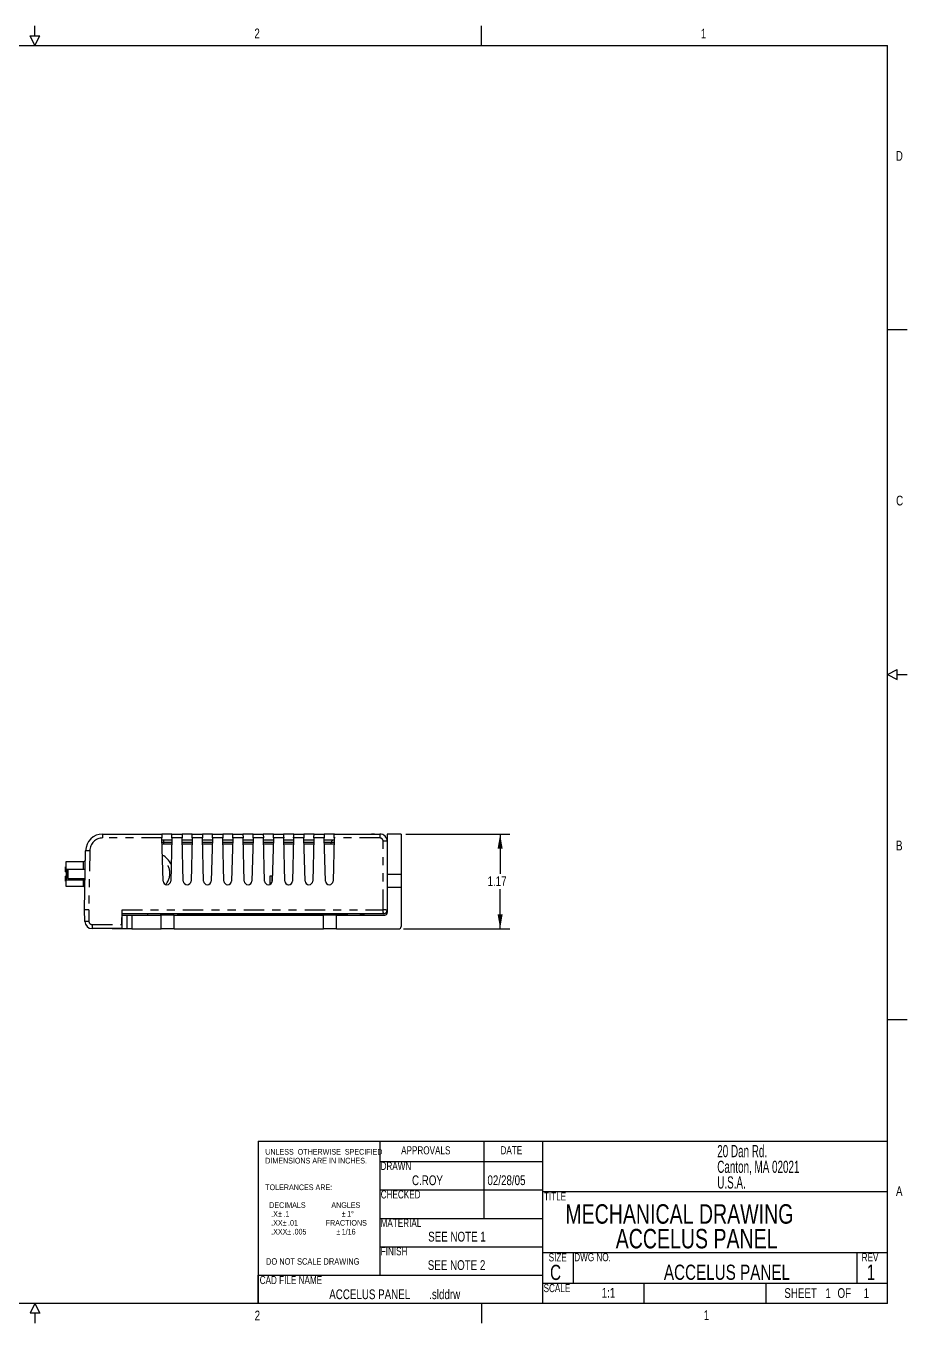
# Model space of a CAD drawing. Extents: x 0.3 to 21.7, y 0.5 to 16.5.
# Drawn here: x 10.89 to 21.74, y 0.51 to 16.49 of the extents above; entities that cross this region are included whole.
import ezdxf

# ---------------------------------------------------------------- set-up
doc = ezdxf.new("R2010")
doc.units = 0
doc.header["$PDSIZE"] = -1
doc.linetypes.add('PHANTOM', pattern=[0.5, 0.25, -0.05, 0.05, -0.05, 0.05, -0.05])
doc.layers.get('0').update_dxf_attribs({"linetype": 'CONTINUOUS'})
doc.layers.get('DEFPOINTS').update_dxf_attribs({"linetype": 'CONTINUOUS'})
doc.styles.add('SLDTEXTSTYLE0', font='TXT', dxfattribs={"width": 0.75})
doc.styles.add('SLDTEXTSTYLE1', font='TXT', dxfattribs={"width": 0.605})
doc.dimstyles.new('SLDDIMSTYLE0', dxfattribs={"dimtxt": 0.12, "dimasz": 0.18, "dimexe": 0.12, "dimexo": 0.0625, "dimgap": 0.03, "dimtad": 0, "dimtih": 1, "dimtoh": 1, "dimzin": 12, "dimtxsty": 'SLDTEXTSTYLE0', "dimsah": 1, "dimcen": 0.09, "dimclrd": 7, "dimclre": 7, "dimclrt": 7, "dimazin": 3, "dimtfac": 1, "dimtdec": 4, "dimtofl": 0, "dimtmove": 0, "dimatfit": 3, "dimtolj": 1, "dimtzin": 12})

# ---------------------------------------------------------------- blocks, each defined once
blk = doc.blocks.new('NOTE4')
at = {"color": 7, "char_height": 0.12, "attachment_point": 1, "style": 'SLDTEXTSTYLE0'}
for s, insert in [('SHEET  ', (0, 0.159)), ('  OF  ', (0.588, 0.159)), ('1', (0.507, 0.159)), ('1', (0.977, 0.159))]:
    blk.add_mtext(s, dxfattribs=dict(at, insert=insert))
blk = doc.blocks.new('NOTE6')
at = {"color": 7, "char_height": 0.07, "attachment_point": 1, "style": 'SLDTEXTSTYLE0'}
for s, insert in [('UNLESS  OTHERWISE  SPECIFIED', (0, 0.109)), ('DIMENSIONS ARE IN INCHES.', (0, 0)), ('TOLERANCES ARE:', (0, -0.328)), ('  DECIMALS             ANGLES', (0, -0.547)), ('   .X', (0, -0.656)), ('   .XX', (0, -0.766)), ('%%p', (0.158, -0.656)), ('%%p', (0.214, -0.766)), ('.1                         ', (0.224, -0.656)), ('.01              FRACTIONS', (0.281, -0.766)), ('%%p', (0.942, -0.656)), ('1', (1.009, -0.656)), ('%%d', (1.056, -0.656)), ('   .XXX', (0, -0.875)), ('%%p', (0.27, -0.875)), ('.005              ', (0.337, -0.875)), ('%%p', (0.875, -0.875)), ('1/16', (0.942, -0.875))]:
    blk.add_mtext(s, dxfattribs=dict(at, insert=insert))
blk = doc.blocks.new('NOTE11')
at = {"color": 7, "char_height": 0.12, "attachment_point": 1, "style": 'SLDTEXTSTYLE0'}
for s, insert in [('ACCELUS PANEL', (0, 0.159)), ('.slddrw', (1.231, 0.159))]:
    blk.add_mtext(s, dxfattribs=dict(at, insert=insert))
blk = doc.blocks.new('NOTE12')
at = {"color": 7, "char_height": 0.15, "attachment_point": 1, "style": 'SLDTEXTSTYLE1'}
for s, insert in [('20 Dan Rd.', (0, 0.193)), ('Canton, MA 02021', (0, 0)), ('U.S.A.', (0, -0.193))]:
    blk.add_mtext(s, dxfattribs=dict(at, insert=insert))
blk = doc.blocks.new('*D25')
at = {"color": 7}
for p, q in [((15.569, 6.535), (16.849, 6.535)), ((16.729, 6.535), (16.729, 6.045)), ((16.729, 5.365), (16.729, 5.855)), ((15.539, 5.365), (16.849, 5.365))]:
    blk.add_line(p, q, dxfattribs=at)
for points in [[(16.729, 6.535), (16.698, 6.355), (16.76, 6.355)], [(16.729, 5.365), (16.76, 5.545), (16.698, 5.545)]]:
    blk.add_solid(points, dxfattribs=at)
at = {"layer": 'DEFPOINTS', "color": 7}
for p in [(15.509, 6.535), (15.479, 5.365)]:
    blk.add_point(p, dxfattribs=at)
at = {"color": 7, "insert": (16.574, 6.014), "char_height": 0.12, "attachment_point": 1, "style": 'SLDTEXTSTYLE0'}
blk.add_mtext('1.17', dxfattribs=at)

msp = doc.modelspace()

# ---------------------------------------------------------------- linework, layer by layer
at = {"color": 7, "linetype": 'CONTINUOUS'}
for p, q in [((11, 16.37), (11, 16.49)), ((16.5, 16.25), (16.5, 16.49)), ((11, 16.25), (10.94, 16.37)), ((10.94, 16.37), (11.06, 16.37)), ((11, 16.25), (11.06, 16.37)), ((0.5, 16.25), (21.5, 16.25)), ((21.5, 0.75), (21.5, 16.25)), ((21.5, 12.75), (21.74, 12.75)), ((21.5, 8.5), (21.62, 8.56)), ((21.5, 8.5), (21.62, 8.44)), ((21.62, 8.44), (21.62, 8.56)), ((21.62, 8.5), (21.74, 8.5)), ((11.8348, 6.535), (12.5623, 6.535)), ((12.6873, 6.535), (12.5623, 6.535)), ((12.5775, 5.9558), (12.5636, 6.4859)), ((12.6854, 6.46), (12.5643, 6.46)), ((12.5883, 6.41), (12.5656, 6.41)), ((12.6841, 6.41), (12.5883, 6.41)), ((12.6861, 6.4859), (12.6722, 5.9558)), ((12.6873, 6.535), (12.8123, 6.535)), ((12.9373, 6.535), (12.8123, 6.535)), ((12.8275, 5.9558), (12.8136, 6.4859)), ((12.9354, 6.46), (12.8143, 6.46)), ((12.9341, 6.41), (12.8156, 6.41)), ((12.9361, 6.4859), (12.9222, 5.9558)), ((12.9373, 6.535), (13.0623, 6.535)), ((13.1873, 6.535), (13.0623, 6.535)), ((13.0775, 5.9558), (13.0636, 6.4859)), ((13.1854, 6.46), (13.0643, 6.46)), ((13.1841, 6.41), (13.0656, 6.41)), ((13.1861, 6.4859), (13.1722, 5.9558)), ((13.1873, 6.535), (13.3123, 6.535)), ((13.4373, 6.535), (13.3123, 6.535)), ((13.3275, 5.9558), (13.3136, 6.4859)), ((13.4354, 6.46), (13.3143, 6.46)), ((13.4341, 6.41), (13.3156, 6.41)), ((13.4361, 6.4859), (13.4222, 5.9558)), ((13.4361, 6.4859), (13.4373, 6.535)), ((13.4373, 6.535), (13.5623, 6.535)), ((13.5623, 6.535), (13.5636, 6.4859)), ((13.6873, 6.535), (13.5623, 6.535)), ((13.5775, 5.9558), (13.5636, 6.4859)), ((13.6854, 6.46), (13.5643, 6.46)), ((13.6841, 6.41), (13.5656, 6.41)), ((13.6861, 6.4859), (13.6722, 5.9558)), ((13.6861, 6.4859), (13.6873, 6.535)), ((13.6873, 6.535), (13.8123, 6.535)), ((13.8123, 6.535), (13.8136, 6.4859)), ((13.9373, 6.535), (13.8123, 6.535)), ((13.8275, 5.9558), (13.8136, 6.4859)), ((13.9354, 6.46), (13.8143, 6.46)), ((13.9341, 6.41), (13.8156, 6.41)), ((13.9361, 6.4859), (13.9222, 5.9558)), ((13.9361, 6.4859), (13.9373, 6.535)), ((13.9373, 6.535), (14.0623, 6.535)), ((14.1873, 6.535), (14.0623, 6.535)), ((14.0775, 5.9558), (14.0636, 6.4859)), ((14.1854, 6.46), (14.0643, 6.46)), ((14.1841, 6.41), (14.0656, 6.41)), ((14.1861, 6.4859), (14.1722, 5.9558)), ((14.1873, 6.535), (14.3123, 6.535)), ((14.4373, 6.535), (14.3123, 6.535)), ((14.3275, 5.9558), (14.3136, 6.4859)), ((14.4354, 6.46), (14.3143, 6.46)), ((14.4341, 6.41), (14.3156, 6.41)), ((14.4361, 6.4859), (14.4222, 5.9558)), ((14.4373, 6.535), (14.5623, 6.535)), ((14.6873, 6.535), (14.5623, 6.535)), ((14.5775, 5.9558), (14.5636, 6.4859)), ((14.6854, 6.46), (14.5643, 6.46)), ((14.6493, 6.41), (14.5656, 6.41)), ((14.6493, 6.41), (14.6495, 6.4303)), ((14.6841, 6.41), (14.6493, 6.41)), ((14.6861, 6.4859), (14.6722, 5.9558)), ((14.6873, 6.535), (15.2484, 6.535)), ((15.1838, 6.535), (15.1438, 6.535)), ((15.1838, 6.535), (15.2484, 6.535)), ((15.1838, 6.535), (15.2484, 6.535)), ((15.5094, 6.535), (15.3384, 6.535)), ((15.3384, 6.535), (15.3384, 6.035)), ((15.5094, 6.535), (15.5094, 6.035)), ((11.6121, 5.6), (11.6248, 6.3287)), ((11.3844, 6.129), (11.3774, 6.129)), ((11.3774, 6.098), (11.3774, 6.129)), ((11.3774, 6.067), (11.3774, 6.098)), ((11.3844, 6.0975), (11.3844, 6.1975)), ((11.3844, 6.1975), (11.5964, 6.1975)), ((11.4054, 6.098), (11.3844, 6.0975)), ((11.3844, 6.0975), (11.3844, 5.9691)), ((11.4054, 6.098), (11.3954, 6.088)), ((11.3954, 6.042), (11.3954, 6.088)), ((11.6208, 6.098), (11.4054, 6.098)), ((11.4054, 6.098), (11.4054, 6.042)), ((11.3774, 6.067), (11.3844, 6.067)), ((11.3844, 6.017), (11.3774, 6.017)), ((11.3774, 5.986), (11.3774, 6.017)), ((11.3774, 5.955), (11.3774, 5.986)), ((11.3774, 5.955), (11.3844, 5.955)), ((11.3844, 5.8865), (11.3844, 5.9691)), ((11.3954, 5.996), (11.3954, 6.042)), ((11.3954, 5.996), (11.4054, 5.986)), ((11.4054, 6.042), (11.4054, 5.986)), ((11.4054, 5.986), (11.6189, 5.986)), ((13.8956, 5.9147), (13.8956, 6.0208)), ((13.8956, 6.0208), (13.9193, 6.0208)), ((13.9193, 6.0208), (13.9193, 5.9406)), ((15.5094, 6.035), (15.3384, 6.035)), ((15.3384, 6.035), (15.3384, 5.875)), ((15.5094, 6.035), (15.5094, 5.875)), ((11.5964, 5.8865), (11.3844, 5.8865)), ((12.6245, 5.91), (12.6252, 5.91)), ((12.8745, 5.91), (12.8752, 5.91)), ((13.1245, 5.91), (13.1252, 5.91)), ((13.3745, 5.91), (13.3752, 5.91)), ((13.6245, 5.91), (13.6252, 5.91)), ((13.8745, 5.91), (13.8752, 5.91)), ((14.1245, 5.91), (14.1252, 5.91)), ((14.3745, 5.91), (14.3752, 5.91)), ((14.6245, 5.91), (14.6252, 5.91)), ((15.3384, 5.875), (15.3384, 5.566)), ((15.5094, 5.875), (15.3384, 5.875)), ((15.5094, 5.875), (15.5094, 5.395)), ((11.6146, 5.4574), (11.6121, 5.6)), ((11.6121, 5.6), (11.6121, 5.6)), ((12.0698, 5.4199), (12.073, 5.6009)), ((12.0719, 5.536), (12.0744, 5.536)), ((15.2914, 5.55), (12.0721, 5.55)), ((12.0744, 5.536), (12.1344, 5.536)), ((12.1344, 5.365), (12.1344, 5.536)), ((12.1344, 5.536), (12.1944, 5.536)), ((12.1944, 5.536), (12.5544, 5.536)), ((12.3869, 5.55), (12.3869, 5.536)), ((12.5519, 5.536), (12.5519, 5.55)), ((12.5544, 5.365), (12.5544, 5.536)), ((12.7144, 5.536), (12.5544, 5.536)), ((12.5574, 5.539), (12.5574, 5.536)), ((12.5574, 5.539), (12.5959, 5.539)), ((12.5959, 5.55), (12.5959, 5.536)), ((12.7144, 5.365), (12.7144, 5.536)), ((12.7144, 5.536), (14.5544, 5.536)), ((12.7609, 5.536), (12.7609, 5.55)), ((12.7609, 5.539), (14.8459, 5.539)), ((13.4724, 5.55), (13.4714, 5.539)), ((14.1425, 5.55), (14.1435, 5.539)), ((14.5544, 5.365), (14.5544, 5.536)), ((14.7144, 5.536), (14.5544, 5.536)), ((14.7144, 5.365), (14.7144, 5.536)), ((14.7144, 5.536), (15.3084, 5.536)), ((14.8459, 5.55), (14.8459, 5.536)), ((15.0109, 5.536), (15.0109, 5.55)), ((15.0109, 5.539), (15.0574, 5.539)), ((15.0574, 5.539), (15.0574, 5.536)), ((12.069, 5.369), (11.7046, 5.369)), ((11.9494, 5.369), (11.9494, 5.365)), ((12.0744, 5.365), (11.9494, 5.365)), ((12.1344, 5.365), (12.0744, 5.365)), ((12.1944, 5.365), (12.1344, 5.365)), ((12.1944, 5.365), (12.5544, 5.365)), ((12.7144, 5.365), (12.5544, 5.365)), ((12.7144, 5.365), (14.5544, 5.365)), ((14.7144, 5.365), (14.5544, 5.365)), ((14.7144, 5.365), (15.4794, 5.365)), ((21.5, 4.25), (21.74, 4.25)), ((13.75, 2.75), (21.5, 2.75)), ((13.75, 2.75), (13.75, 0.75)), ((15.25, 2.5), (15.25, 2.75)), ((16.53, 2.75), (16.53, 1.8)), ((17.25, 2.75), (17.25, 0.75)), ((15.25, 2.15), (15.25, 2.5)), ((15.25, 2.5), (17.25, 2.5)), ((15.25, 1.8), (15.25, 2.15)), ((15.25, 2.15), (17.25, 2.15)), ((17.25, 2.13), (21.5, 2.13)), ((15.25, 1.45), (15.25, 1.8)), ((15.25, 1.8), (17.25, 1.8)), ((15.25, 1.1), (15.25, 1.45)), ((15.25, 1.45), (17.25, 1.45)), ((17.25, 1.38), (21.5, 1.38)), ((17.63, 1.38), (17.63, 1)), ((21.12, 1.38), (21.12, 1)), ((13.75, 0.75), (13.75, 1.1)), ((13.75, 1.1), (17.25, 1.1)), ((17.25, 1), (21.5, 1)), ((18.5, 1), (18.5, 0.75)), ((20, 1), (20, 0.75)), ((21.5, 0.75), (0.5, 0.75)), ((11, 0.75), (10.94, 0.63)), ((11, 0.75), (11.06, 0.63)), ((16.5, 0.75), (16.5, 0.51)), ((11.06, 0.63), (10.94, 0.63)), ((11, 0.63), (11, 0.51))]:
    msp.add_line(p, q, dxfattribs=at)
at = {"color": 7, "linetype": 'PHANTOM'}
for p, q in [((11.8348, 6.4859), (11.8348, 6.535)), ((12.5636, 6.4859), (11.8348, 6.4859)), ((12.5883, 6.4303), (12.5651, 6.4303)), ((12.5883, 6.4303), (12.5883, 6.46)), ((12.5883, 6.41), (12.5883, 6.4303)), ((12.6846, 6.4303), (12.5883, 6.4303)), ((12.8136, 6.4859), (12.6861, 6.4859)), ((12.9346, 6.4303), (12.8151, 6.4303)), ((13.0636, 6.4859), (12.9361, 6.4859)), ((13.1846, 6.4303), (13.0651, 6.4303)), ((13.3136, 6.4859), (13.1861, 6.4859)), ((13.4346, 6.4303), (13.3151, 6.4303)), ((13.5636, 6.4859), (13.4361, 6.4859)), ((13.6846, 6.4303), (13.5651, 6.4303)), ((13.8136, 6.4859), (13.6861, 6.4859)), ((13.9346, 6.4303), (13.8151, 6.4303)), ((14.0636, 6.4859), (13.9361, 6.4859)), ((14.1846, 6.4303), (14.0651, 6.4303)), ((14.3136, 6.4859), (14.1861, 6.4859)), ((14.4346, 6.4303), (14.3151, 6.4303)), ((14.5636, 6.4859), (14.4361, 6.4859)), ((14.6495, 6.4303), (14.5651, 6.4303)), ((14.6846, 6.4303), (14.6495, 6.4303)), ((15.2484, 6.4859), (14.6861, 6.4859)), ((15.2484, 6.535), (15.2484, 6.4859)), ((15.2884, 5.6009), (15.2884, 6.4459)), ((11.6748, 6.3287), (11.6621, 5.6009)), ((11.5964, 6.0975), (11.5964, 6.1975)), ((11.3844, 5.9691), (11.5964, 5.9691)), ((11.5964, 5.9691), (11.5964, 5.986)), ((11.5964, 5.8865), (11.5964, 5.9691)), ((11.6621, 5.6009), (11.6646, 5.4592)), ((12.073, 5.6009), (15.2884, 5.6009)), ((12.0744, 5.365), (12.0744, 5.536)), ((12.1944, 5.536), (12.1944, 5.365)), ((15.2914, 5.55), (15.2914, 5.55)), ((11.7046, 5.4199), (11.7046, 5.369)), ((11.7046, 5.4199), (12.0698, 5.4199))]:
    msp.add_line(p, q, dxfattribs=at)
at = {"color": 7, "linetype": 'CONTINUOUS', "flags": 128}
for points in [[(12.5623, 6.535), (12.5624, 6.5341), (12.5624, 6.5313), (12.5626, 6.5268), (12.5627, 6.5207), (12.5629, 6.5132), (12.5631, 6.5047), (12.5634, 6.4955), (12.5636, 6.4859)], [(12.6861, 6.4859), (12.6863, 6.4955), (12.6865, 6.5047), (12.6868, 6.5132), (12.687, 6.5207), (12.6871, 6.5268), (12.6872, 6.5313), (12.6873, 6.5341), (12.6873, 6.535)], [(12.8123, 6.535), (12.8124, 6.5341), (12.8124, 6.5313), (12.8126, 6.5268), (12.8127, 6.5207), (12.8129, 6.5132), (12.8131, 6.5047), (12.8134, 6.4955), (12.8136, 6.4859)], [(12.9361, 6.4859), (12.9363, 6.4955), (12.9365, 6.5047), (12.9368, 6.5132), (12.937, 6.5207), (12.9371, 6.5268), (12.9372, 6.5313), (12.9373, 6.5341), (12.9373, 6.535)], [(13.0623, 6.535), (13.0624, 6.5341), (13.0624, 6.5313), (13.0626, 6.5268), (13.0627, 6.5207), (13.0629, 6.5132), (13.0631, 6.5047), (13.0634, 6.4955), (13.0636, 6.4859)], [(13.1861, 6.4859), (13.1863, 6.4955), (13.1865, 6.5047), (13.1868, 6.5132), (13.187, 6.5207), (13.1871, 6.5268), (13.1872, 6.5313), (13.1873, 6.5341), (13.1873, 6.535)], [(13.3123, 6.535), (13.3124, 6.5341), (13.3124, 6.5313), (13.3126, 6.5268), (13.3127, 6.5207), (13.3129, 6.5132), (13.3131, 6.5047), (13.3134, 6.4955), (13.3136, 6.4859)], [(14.0623, 6.535), (14.0624, 6.5341), (14.0624, 6.5313), (14.0626, 6.5268), (14.0627, 6.5207), (14.0629, 6.5132), (14.0631, 6.5047), (14.0634, 6.4955), (14.0636, 6.4859)], [(14.1861, 6.4859), (14.1863, 6.4955), (14.1865, 6.5047), (14.1868, 6.5132), (14.187, 6.5207), (14.1871, 6.5268), (14.1872, 6.5313), (14.1873, 6.5341), (14.1873, 6.535)], [(14.3123, 6.535), (14.3124, 6.5341), (14.3124, 6.5313), (14.3126, 6.5268), (14.3127, 6.5207), (14.3129, 6.5132), (14.3131, 6.5047), (14.3134, 6.4955), (14.3136, 6.4859)], [(14.4361, 6.4859), (14.4363, 6.4955), (14.4365, 6.5047), (14.4368, 6.5132), (14.437, 6.5207), (14.4371, 6.5268), (14.4372, 6.5313), (14.4373, 6.5341), (14.4373, 6.535)], [(14.5623, 6.535), (14.5624, 6.5341), (14.5624, 6.5313), (14.5626, 6.5268), (14.5627, 6.5207), (14.5629, 6.5132), (14.5631, 6.5047), (14.5634, 6.4955), (14.5636, 6.4859)], [(14.6861, 6.4859), (14.6863, 6.4955), (14.6865, 6.5047), (14.6868, 6.5132), (14.687, 6.5207), (14.6871, 6.5268), (14.6872, 6.5313), (14.6873, 6.5341), (14.6873, 6.535)], [(12.0698, 5.4199), (12.0697, 5.4111), (12.0695, 5.4025), (12.0694, 5.3945), (12.0693, 5.3872), (12.0692, 5.3809), (12.0691, 5.3758), (12.069, 5.3721), (12.069, 5.3698), (12.069, 5.369)]]:
    msp.add_lwpolyline(points, dxfattribs=at)
at = {"color": 7, "linetype": 'PHANTOM', "flags": 128}
for points in [[(15.3384, 6.445), (15.3375, 6.4452), (15.3346, 6.4453), (15.33, 6.4455), (15.3238, 6.4456), (15.3162, 6.4457), (15.3076, 6.4458), (15.2982, 6.4459), (15.2884, 6.4459)], [(11.6748, 6.3287), (11.6651, 6.3288), (11.6557, 6.3289), (11.6471, 6.329), (11.6395, 6.329), (11.6333, 6.329), (11.6286, 6.3289), (11.6258, 6.3288), (11.6248, 6.3287)], [(11.5964, 5.9691), (11.6025, 5.969), (11.6083, 5.9687), (11.6137, 5.9682), (11.6184, 5.9676), (11.6185, 5.9675)], [(15.3384, 5.597), (15.3375, 5.5878), (15.3349, 5.579), (15.3305, 5.5709), (15.3247, 5.5638), (15.3176, 5.5579), (15.3094, 5.5536), (15.3006, 5.5509), (15.2914, 5.55)], [(11.6646, 5.4592), (11.6548, 5.459), (11.6455, 5.4588), (11.6368, 5.4585), (11.6292, 5.4583), (11.623, 5.4581), (11.6184, 5.4578), (11.6156, 5.4576), (11.6146, 5.4574)]]:
    msp.add_lwpolyline(points, dxfattribs=at)
at = {"color": 7, "linetype": 'CONTINUOUS'}
for centre, radius, start, end in [((11.8348, 6.325), 0.21, 90.00003, 178.99997), ((14.6766, 6.4331), 0.0272, 98.30272, 185.90087), ((15.2484, 6.445), 0.09, 360, 90.00005), ((12.4457, 6.0509), 0.2559, 25.08535, 61.16833), ((12.4457, 6.0509), 0.2559, 25.08535, 61.16833), ((11.5964, 6.2285), 0.031, 270, 328.26578), ((12.6245, 5.957), 0.047, 181.49999, 270.00004), ((12.6252, 5.957), 0.047, 269.99996, 358.50001), ((12.8745, 5.957), 0.047, 181.49999, 270.00004), ((12.8752, 5.957), 0.047, 270.00005, 358.50001), ((13.1245, 5.957), 0.047, 181.50007, 269.99992), ((13.1252, 5.957), 0.047, 270, 358.50001), ((13.3745, 5.957), 0.047, 181.50007, 269.99997), ((13.3752, 5.957), 0.047, 270.00006, 358.49993), ((13.6245, 5.957), 0.047, 181.50006, 269.99996), ((13.6252, 5.957), 0.047, 270.00004, 358.49994), ((13.8745, 5.957), 0.047, 181.50007, 269.99994), ((13.8752, 5.957), 0.047, 270.00002, 358.49997), ((14.1245, 5.957), 0.047, 181.50007, 269.99997), ((14.1252, 5.957), 0.047, 270.00003, 358.49993), ((14.3745, 5.957), 0.047, 181.49999, 270.00004), ((14.3752, 5.957), 0.047, 269.99996, 358.50001), ((14.6245, 5.957), 0.047, 181.50015, 269.99989), ((14.6252, 5.957), 0.047, 270.00005, 358.50001), ((11.5964, 5.8555), 0.031, 48.49191, 90), ((11.6496, 4.8833), 0.7177, 89.00266, 92.99615), ((15.2914, 5.597), 0.047, 270, 0), ((11.7046, 5.459), 0.09, 181.00006, 269.99994), ((15.3084, 5.566), 0.03, 270, 0), ((15.4794, 5.395), 0.03, 270, 0)]:
    msp.add_arc(centre, radius, start, end, dxfattribs=at)
at = {"color": 7, "linetype": 'PHANTOM'}
for centre, radius, start, end in [((11.8348, 6.3259), 0.16, 90, 178.99998), ((15.2484, 6.4459), 0.04, 0, 90.00004), ((12.4457, 6.0509), 0.2159, 319.94926, 54.73263), ((2.4882, 4.8204), 12.824, 3.26142, 3.48907), ((15.2576, 4.8778), 0.7237, 83.58611, 87.5572), ((11.7046, 5.4599), 0.04, 180.99978, 270.00004)]:
    msp.add_arc(centre, radius, start, end, dxfattribs=at)

# ---------------------------------------------------------------- block references
for name, p in [('NOTE6', (13.8363, 2.5457)), ('NOTE12', (19.4029, 2.5103)), ('NOTE11', (14.6248, 0.7655)), ('NOTE4', (20.2289, 0.7805))]:
    msp.add_blockref(name, p)

# ---------------------------------------------------------------- texts
at = {"color": 7, "attachment_point": 1, "style": 'SLDTEXTSTYLE0'}
for s, insert, char_height in [('2', (13.7027, 16.4582), 0.12), ('1', (19.2002, 16.4561), 0.12), ('D', (21.6018, 14.9489), 0.12), ('C', (21.6051, 10.7029), 0.12), ('B', (21.604, 6.4525), 0.12), ('APPROVALS', (15.5096, 2.6881), 0.1), ('DATE', (16.7339, 2.6894), 0.1), ('DRAWN', (15.2561, 2.4955), 0.1), ('C.ROY', (15.6434, 2.3289), 0.12), ('02/28/05', (16.5728, 2.3296), 0.12), ('CHECKED', (15.2583, 2.1452), 0.1), ('TITLE', (17.2691, 2.1206), 0.1), ('A', (21.604, 2.1952), 0.12), ('MECHANICAL DRAWING', (17.5321, 1.9741), 0.24), ('MATERIAL', (15.2568, 1.7929), 0.1), ('SEE NOTE 1', (15.8431, 1.6346), 0.12), ('ACCELUS PANEL', (18.1523, 1.67), 0.24), ('FINISH', (15.2584, 1.4449), 0.1), ('DO NOT SCALE DRAWING', (13.8467, 1.3087), 0.08), ('SEE NOTE 2', (15.8382, 1.2841), 0.12), ('SIZE', (17.327, 1.3696), 0.1), ('DWG NO.', (17.6417, 1.3713), 0.1), ('REV', (21.1811, 1.3702), 0.1), ('C', (17.3438, 1.2276), 0.187), ('ACCELUS PANEL', (18.7456, 1.2294), 0.187), ('1', (21.2432, 1.2295), 0.187), ('CAD FILE NAME', (13.768, 1.0902), 0.1), ('SCALE', (17.2639, 0.991), 0.1), ('1:1', (17.9799, 0.9437), 0.12), ('2', (13.7061, 0.6632), 0.12), ('1', (19.2366, 0.6678), 0.12)]:
    msp.add_mtext(s, dxfattribs=dict(at, insert=insert, char_height=char_height))

# ---------------------------------------------------------------- dimensions: what is measured, and where the dimension line sits
at = {"color": 7}
dim = msp.add_linear_dim(base=(16.7291, 5.365), p1=(15.5094, 6.535), p2=(15.4794, 5.365), angle=270, dimstyle='SLDDIMSTYLE0', dxfattribs=at)
dim.commit()
dim.dimension.update_dxf_attribs({"geometry": '*D25', "text_midpoint": (16.7291, 5.95), "dimtype": 160})

doc.saveas('drawing.dxf')
